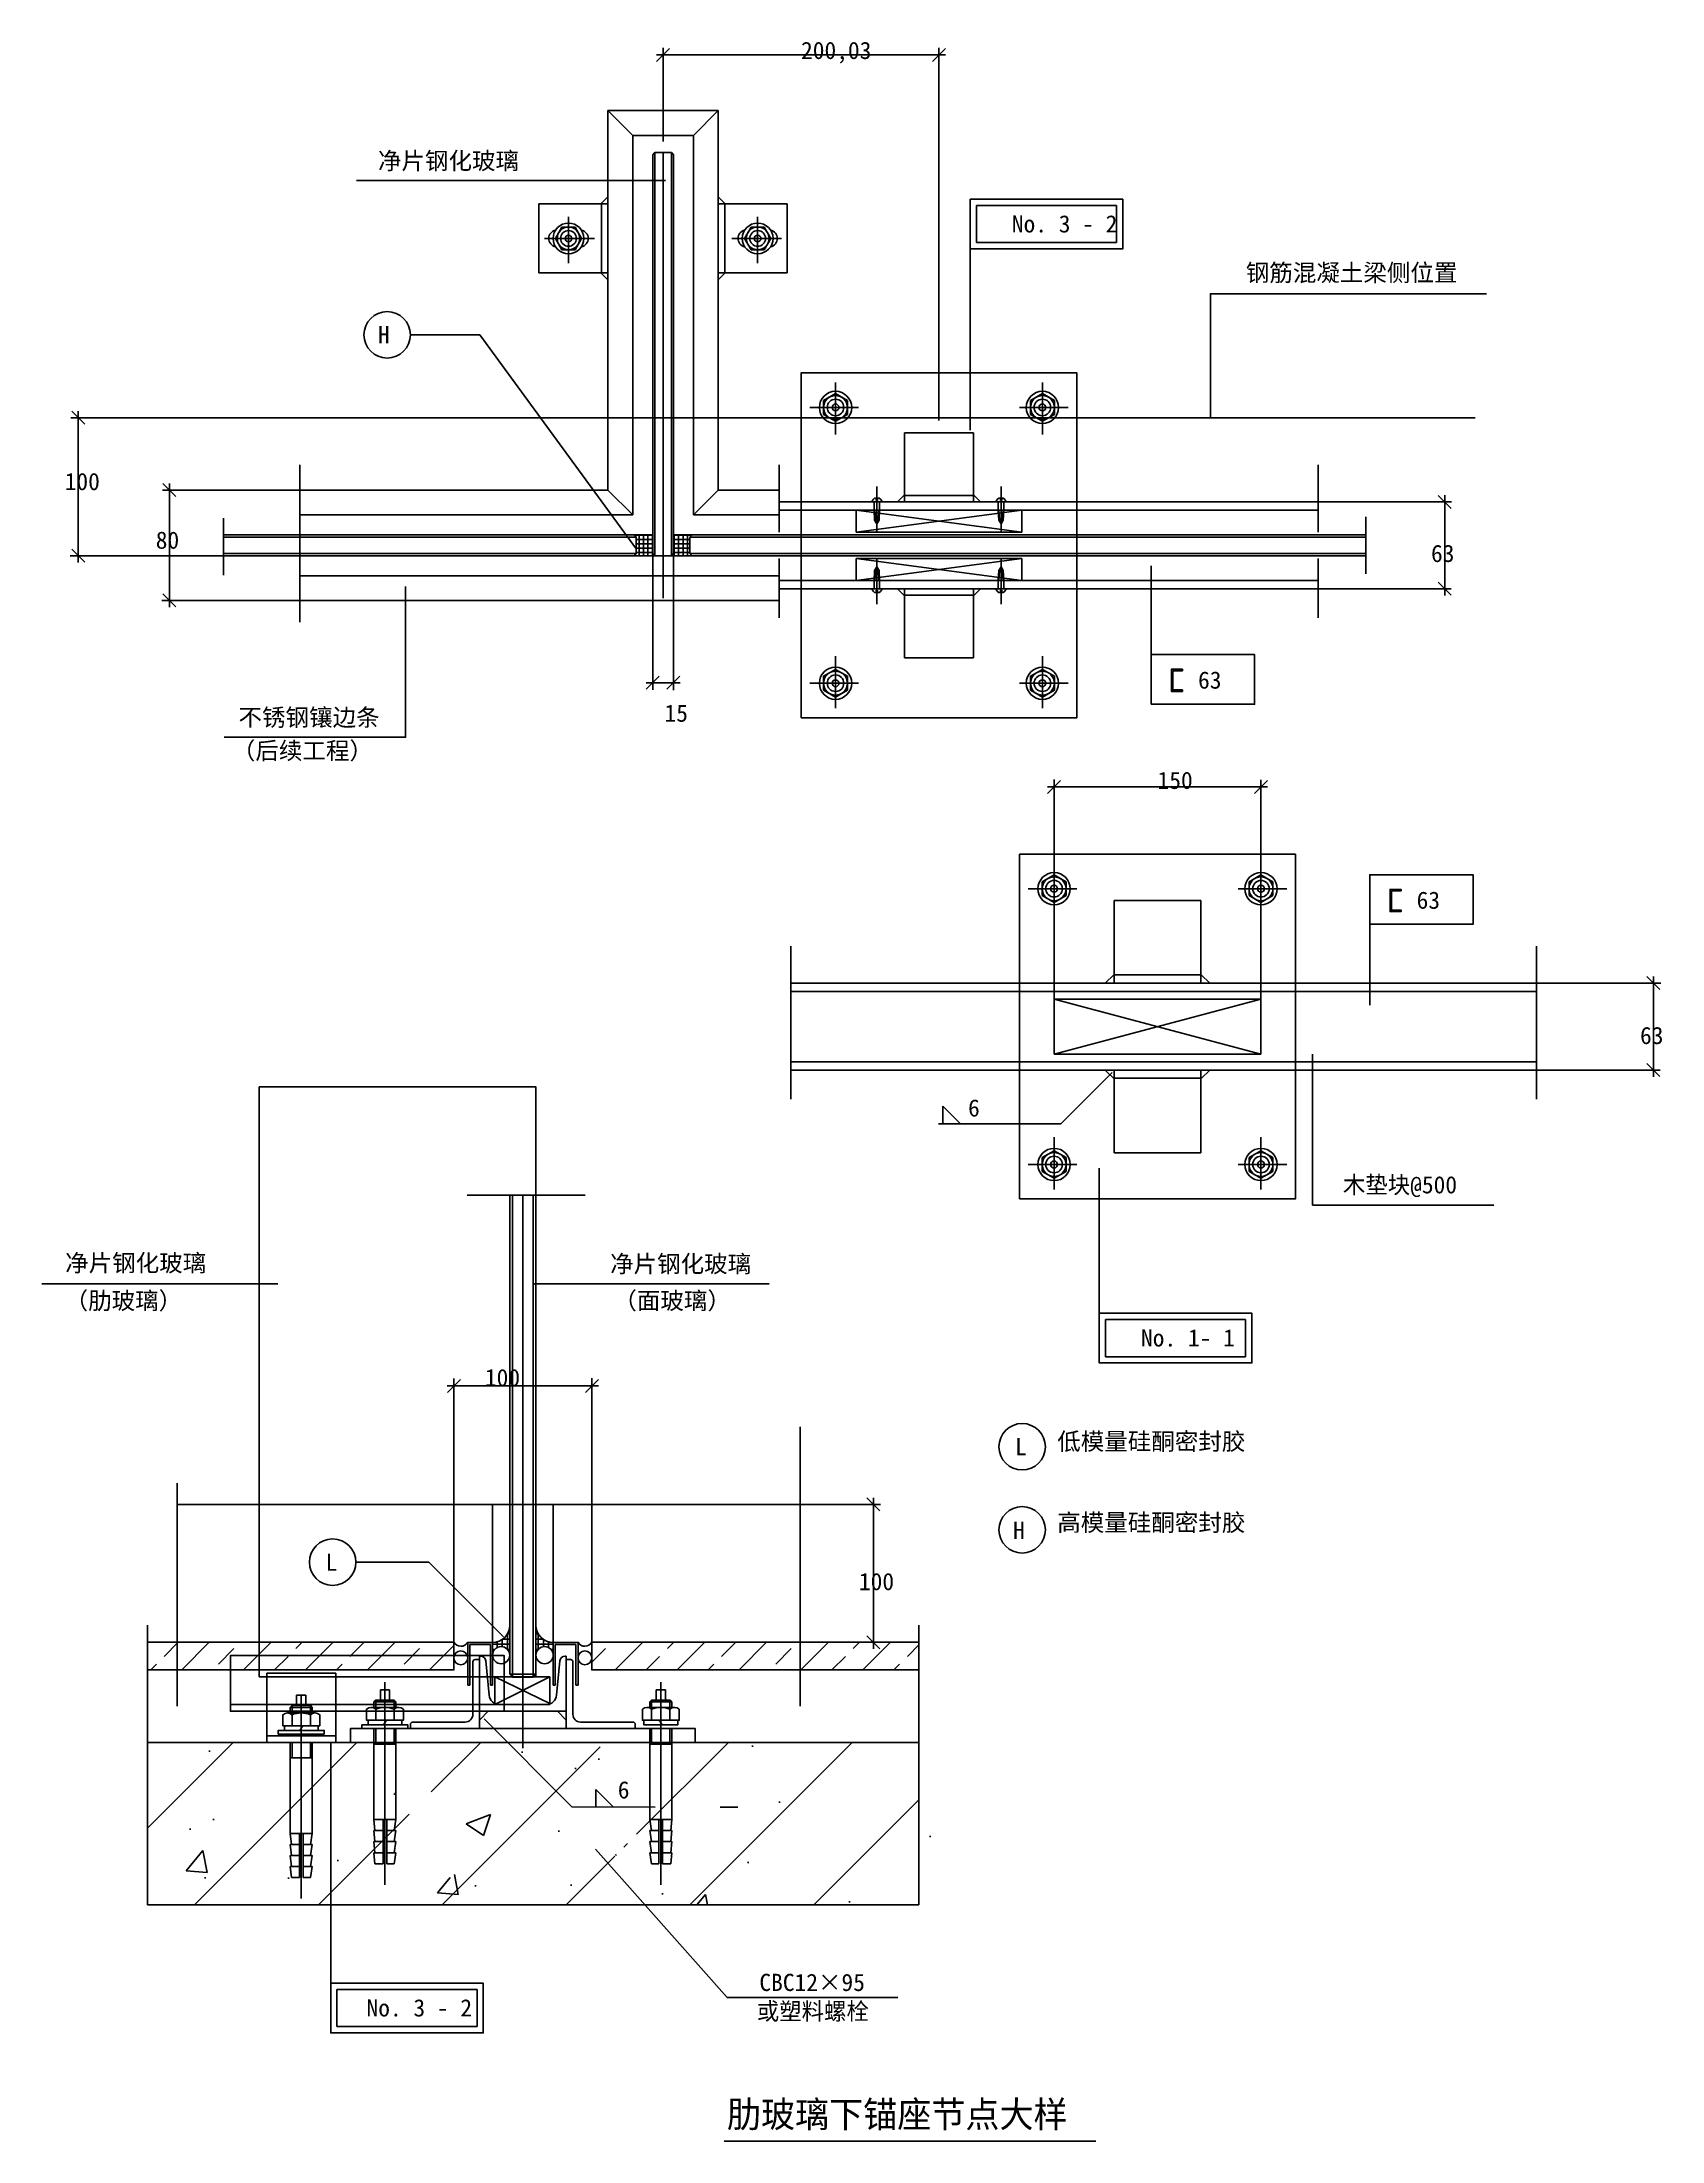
# Model space of a CAD drawing. Header units: metres. Extents: x 3234 to 4409, y 3084 to 4606.
import ezdxf

# ---------------------------------------------------------------- set-up
doc = ezdxf.new("R2010")
doc.units = ezdxf.units.M
doc.layers.add('AM_1', color=7, linetype='Continuous')

# ---------------------------------------------------------------- blocks, each defined once
blk = doc.blocks.new('CC')
blk.add_line((-24.24, 0), (24.24, 0))
blk.add_lwpolyline([(-23.48, -23.39), (23.76, 23.82)])

msp = doc.modelspace()

# ---------------------------------------------------------------- hatches: boundary and pattern name
h = msp.add_hatch()
h.set_pattern_fill('ANSI33', scale=5)
h.paths.add_polyline_path([(3532.75, 3445.19), (3352.73, 3445.19), (3352.73, 3425.19), (3532.75, 3425.19)])
h.paths.add_polyline_path([(3352.73, 3445.19), (3310.49, 3445.19), (3310.49, 3425.19), (3352.73, 3425.19)])
h = msp.add_hatch()
h.set_pattern_fill('ANSI33', scale=5)
h.paths.add_polyline_path([(3783.78, 3445.19), (3632.75, 3445.19), (3632.75, 3425.19), (3783.78, 3425.19)])
h.paths.add_polyline_path([(3869.85, 3445.19), (3783.78, 3445.19), (3783.78, 3425.19), (3869.85, 3425.19)])
h = msp.add_hatch()
h.set_pattern_fill('ANSI31', scale=20)
h.paths.add_polyline_path([(3869.85, 3372.61), (3665.25, 3372.61), (3665.25, 3306.61), (3664.45, 3298.61), (3665.25, 3298.61), (3664.45, 3290.61), (3665.25, 3290.61), (3664.45, 3282.61), (3665.25, 3282.61), (3664.45, 3274.61), (3658.58, 3274.61), (3658.58, 3306.61), (3655.92, 3306.61), (3655.92, 3274.61), (3650.58, 3274.61), (3649.25, 3282.61), (3650.58, 3282.61), (3649.25, 3290.61), (3650.58, 3290.61), (3649.25, 3298.61), (3650.58, 3298.61), (3649.25, 3306.61), (3649.25, 3359.1), (3635.89, 3372.47), (3635.89, 3254.89), (3869.85, 3254.89)])
h.paths.add_polyline_path([(3635.89, 3372.47), (3635.74, 3372.61), (3614.25, 3372.61), (3583.72, 3372.61), (3583.72, 3372.52), (3582.72, 3372.52), (3582.72, 3372.61), (3516.25, 3372.61), (3516.25, 3306.61), (3514.92, 3298.61), (3516.25, 3298.61), (3514.92, 3290.61), (3516.25, 3290.61), (3514.92, 3282.61), (3516.25, 3282.61), (3514.92, 3274.61), (3509.58, 3274.61), (3509.58, 3306.61), (3506.92, 3306.61), (3506.92, 3274.61), (3501.05, 3274.61), (3500.25, 3282.61), (3501.05, 3282.61), (3500.25, 3290.61), (3501.05, 3290.61), (3500.25, 3298.61), (3501.05, 3298.61), (3500.25, 3306.61), (3500.25, 3372.61), (3488.25, 3372.61), (3485.49, 3372.61), (3439.02, 3326.14), (3373.06, 3326.14), (3373.06, 3338.94), (3385.86, 3326.14), (3439.02, 3326.14), (3485.49, 3372.61), (3481.85, 3372.61), (3310.49, 3372.61), (3310.49, 3254.89), (3635.89, 3254.89)])
h = msp.add_hatch()
h.set_pattern_fill('AR-CONC')
h.paths.add_polyline_path([(3518.25, 3306.61), (3518.25, 3372.61), (3506.25, 3372.61), (3503.49, 3372.61), (3457.02, 3326.14), (3391.06, 3326.14), (3391.06, 3338.94), (3403.86, 3326.14), (3457.02, 3326.14), (3503.49, 3372.61), (3499.85, 3372.61), (3328.49, 3372.61), (3328.49, 3254.89), (3653.89, 3254.89), (3653.89, 3372.47), (3653.74, 3372.61), (3632.25, 3372.61), (3534.25, 3372.61), (3534.25, 3306.61), (3532.92, 3298.61), (3534.25, 3298.61), (3532.92, 3290.61), (3534.25, 3290.61), (3532.92, 3282.61), (3534.25, 3282.61), (3532.92, 3274.61), (3527.58, 3274.61), (3527.58, 3306.61), (3524.92, 3306.61), (3524.92, 3274.61), (3519.05, 3274.61), (3518.25, 3282.61), (3519.05, 3282.61), (3518.25, 3290.61), (3519.05, 3290.61), (3518.25, 3298.61), (3519.05, 3298.61)])
h.paths.add_polyline_path([(3887.85, 3372.61), (3683.25, 3372.61), (3683.25, 3306.61), (3682.45, 3298.61), (3683.25, 3298.61), (3682.45, 3290.61), (3683.25, 3290.61), (3682.45, 3282.61), (3683.25, 3282.61), (3682.45, 3274.61), (3676.58, 3274.61), (3676.58, 3306.61), (3673.92, 3306.61), (3673.92, 3274.61), (3668.58, 3274.61), (3667.25, 3282.61), (3668.58, 3282.61), (3667.25, 3290.61), (3668.58, 3290.61), (3667.25, 3298.61), (3668.58, 3298.61), (3667.25, 3306.61), (3667.25, 3359.1), (3653.89, 3372.47), (3653.89, 3254.89), (3887.85, 3254.89)])
at = {"layer": 'AM_1'}
h = msp.add_hatch(dxfattribs=at)
h.set_pattern_fill('NET')
h.paths.add_polyline_path([(3664.91, 4234.71), (3663.41, 4233.21), (3678.41, 4233.21), (3676.91, 4234.71), (3676.91, 4248.21), (3663.41, 4248.21), (3664.91, 4246.71)])
h = msp.add_hatch(dxfattribs=at)
h.set_pattern_fill('NET')
h.paths.add_polyline_path([(3703.91, 4234.71), (3705.41, 4233.21), (3690.41, 4233.21), (3691.91, 4234.71), (3691.91, 4248.21), (3705.41, 4248.21), (3703.91, 4246.71)])

# ---------------------------------------------------------------- linework, layer by layer
for p, q in [((3684.41, 4538.62), (3684.41, 4601.56)), ((3884.44, 4332.83), (3884.44, 4601.56)), ((3684.41, 4596.35), (3884.44, 4596.35)), ((3678.41, 4233.21), (3678.41, 4525.5)), ((3690.41, 4233.21), (3690.41, 4525.5)), ((3462.2, 4505.19), (3686.18, 4505.19)), ((3911.56, 4487.22), (4013.13, 4487.22)), ((3911.56, 4460.22), (3911.56, 4487.22)), ((4013.13, 4487.22), (4013.13, 4460.22)), ((4013.13, 4460.22), (3911.56, 4460.22)), ((3260.42, 4333.21), (3255.01, 4333.21)), ((3260.42, 4233.21), (3260.42, 4335.57)), ((3420.32, 4280.71), (3321.55, 4280.71)), ((3326.44, 4280.71), (3326.44, 4200.71)), ((4159.93, 4272.21), (4256.11, 4272.21)), ((4251.16, 4209.21), (4251.16, 4272.21)), ((3684.41, 4233.21), (3254.47, 4233.21)), ((3663.41, 4233.21), (3717.67, 4233.21)), ((3676.91, 4232.58), (3676.91, 4135.88)), ((3691.91, 4232.58), (3691.91, 4135.69)), ((4159.93, 4209.21), (4255.8, 4209.21)), ((3420.32, 4200.71), (3321.08, 4200.71)), ((3691.91, 4141.02), (3676.91, 4141.02)), ((3967.9, 3872.3), (3967.9, 4070.85)), ((3967.9, 4065.52), (4117.9, 4065.52)), ((4117.9, 3872.3), (4117.9, 4070.67)), ((4318.39, 3923.18), (4407.72, 3923.18)), ((4402.49, 3860.18), (4402.49, 3923.18)), ((4318.39, 3860.18), (4407.24, 3860.18)), ((3627.82, 3769.52), (3542.32, 3769.52)), ((3573.25, 3769.52), (3573.25, 3422)), ((3575.25, 3420), (3575.25, 3769.52)), ((3582.75, 3368.37), (3582.75, 3769.52)), ((3590.25, 3420), (3590.25, 3769.52)), ((3592.25, 3422), (3592.25, 3769.52)), ((3405.18, 3705.05), (3234.11, 3705.05)), ((3761.32, 3705.05), (3590.25, 3705.05)), ((4005.21, 3679.31), (4106.78, 3679.31)), ((4005.21, 3652.31), (4005.21, 3679.31)), ((4106.78, 3679.31), (4106.78, 3652.31)), ((4106.78, 3652.31), (4005.21, 3652.31)), ((3532.75, 3425.82), (3532.75, 3636.59)), ((3632.75, 3631.08), (3532.75, 3631.08)), ((3632.75, 3425.82), (3632.75, 3636.83)), ((3783.78, 3398.79), (3783.78, 3601.49)), ((3332.1, 3398.79), (3332.1, 3560.58)), ((3332.1, 3545.19), (3783.78, 3545.19)), ((3560.75, 3445.19), (3560.75, 3545.19)), ((3604.75, 3445.19), (3604.75, 3545.19)), ((3784.41, 3545.19), (3841.96, 3545.19)), ((3836.86, 3445.19), (3836.86, 3545.19)), ((3310.49, 3254.89), (3310.49, 3457.59)), ((3869.85, 3254.89), (3869.85, 3457.59)), ((3532.75, 3445.19), (3310.49, 3445.19)), ((3532.75, 3425.19), (3532.75, 3445.19)), ((3542.75, 3445.11), (3542.75, 3414.16)), ((3560.75, 3445.11), (3542.75, 3445.11)), ((3544.25, 3443.61), (3559.25, 3443.61)), ((3544.25, 3414.16), (3544.25, 3443.61)), ((3559.25, 3443.61), (3551.25, 3443.61)), ((3559.25, 3443.61), (3559.25, 3414.16)), ((3560.75, 3414.16), (3560.75, 3445.11)), ((3560.75, 3443.77), (3573.25, 3443.77)), ((3564.05, 3441.37), (3564.05, 3445.55)), ((3567.8, 3442.06), (3567.8, 3447.28)), ((3568.13, 3447.52), (3573.25, 3447.52)), ((3571.52, 3451.27), (3573.25, 3451.27)), ((3571.55, 3440.14), (3571.55, 3451.31)), ((3572.98, 3455.02), (3573.25, 3455.02)), ((3592.52, 3455.02), (3592.25, 3455.02)), ((3593.97, 3451.27), (3592.25, 3451.27)), ((3597.36, 3447.52), (3592.25, 3447.52)), ((3604.75, 3443.77), (3592.25, 3443.77)), ((3593.95, 3440.14), (3593.95, 3451.31)), ((3597.7, 3442.06), (3597.7, 3447.28)), ((3601.45, 3441.37), (3601.45, 3445.55)), ((3604.75, 3445.11), (3622.75, 3445.11)), ((3604.75, 3414.16), (3604.75, 3445.11)), ((3606.25, 3443.61), (3614.25, 3443.61)), ((3621.25, 3443.61), (3606.25, 3443.61)), ((3606.25, 3443.61), (3606.25, 3414.16)), ((3621.25, 3414.16), (3621.25, 3443.61)), ((3622.75, 3445.11), (3622.75, 3414.16)), ((3784.41, 3445.19), (3838.11, 3445.19)), ((3310.49, 3425.19), (3532.75, 3425.19)), ((3552.1, 3435.2), (3551.25, 3435.2)), ((3551.25, 3435.2), (3551.25, 3395.2)), ((3558.33, 3406.75), (3555.83, 3431.82)), ((3560.75, 3440.02), (3562.34, 3440.02)), ((3560.75, 3436.27), (3560.76, 3436.27)), ((3571.66, 3440.02), (3573.25, 3440.02)), ((3573.23, 3436.27), (3573.25, 3436.27)), ((3593.84, 3440.02), (3592.25, 3440.02)), ((3592.26, 3436.27), (3592.25, 3436.27)), ((3604.75, 3440.02), (3603.16, 3440.02)), ((3604.75, 3436.27), (3604.73, 3436.27)), ((3609.67, 3431.82), (3607.16, 3406.75)), ((3614.25, 3435.2), (3613.4, 3435.2)), ((3614.25, 3395.2), (3614.25, 3435.2)), ((3486.08, 3410.73), (3479.42, 3410.73)), ((3479.42, 3410.73), (3479.42, 3403.27)), ((3482.75, 3416.24), (3482.75, 3269.4)), ((3486.08, 3410.73), (3486.08, 3403.27)), ((3542.75, 3414.16), (3544.25, 3414.16)), ((3559.25, 3414.16), (3560.75, 3414.16)), ((3562.42, 3420.16), (3602.42, 3420.16)), ((3562.42, 3400.16), (3562.42, 3420.16)), ((3562.42, 3420.16), (3602.42, 3400.8)), ((3562.42, 3400.16), (3602.42, 3420.16)), ((3573.25, 3422), (3592.25, 3422)), ((3573.25, 3422), (3575.25, 3420)), ((3575.25, 3420), (3590.25, 3420)), ((3582.75, 3388.74), (3582.75, 3413.54)), ((3590.25, 3420), (3592.25, 3422)), ((3602.42, 3420.16), (3602.42, 3400.16)), ((3606.25, 3414.16), (3604.75, 3414.16)), ((3622.75, 3414.16), (3621.25, 3414.16)), ((3679.42, 3410.73), (3679.42, 3403.27)), ((3679.42, 3410.73), (3686.08, 3410.73)), ((3682.75, 3416.24), (3682.75, 3269.4)), ((3686.08, 3410.73), (3686.08, 3403.27)), ((3582.75, 3400), (3370.73, 3400)), ((3414.09, 3397.94), (3415.42, 3399.27)), ((3414.09, 3397.94), (3430.09, 3397.94)), ((3414.09, 3397.94), (3414.09, 3393.94)), ((3415.42, 3399.27), (3428.75, 3399.27)), ((3415.42, 3399.27), (3415.42, 3393.94)), ((3418.75, 3406.73), (3418.75, 3399.27)), ((3425.42, 3406.73), (3418.75, 3406.73)), ((3422.09, 3406.24), (3422.09, 3259.4)), ((3425.42, 3406.73), (3425.42, 3399.27)), ((3428.75, 3399.27), (3428.75, 3393.94)), ((3430.09, 3397.94), (3428.75, 3399.27)), ((3430.09, 3397.94), (3430.09, 3393.94)), ((3474.75, 3401.94), (3476.08, 3403.27)), ((3474.75, 3401.94), (3474.75, 3397.94)), ((3474.75, 3401.94), (3490.75, 3401.94)), ((3476.08, 3403.27), (3476.08, 3397.94)), ((3476.08, 3403.27), (3489.42, 3403.27)), ((3490.75, 3401.94), (3489.42, 3403.27)), ((3489.42, 3403.27), (3489.42, 3397.94)), ((3490.75, 3401.94), (3490.75, 3397.94)), ((3551.25, 3395.2), (3614.25, 3395.2)), ((3602.42, 3400.16), (3562.42, 3400.16)), ((3600.9, 3400), (3565.8, 3400)), ((3674.75, 3401.94), (3676.08, 3403.27)), ((3690.75, 3401.94), (3674.75, 3401.94)), ((3674.75, 3401.94), (3674.75, 3397.94)), ((3689.42, 3403.27), (3676.08, 3403.27)), ((3676.08, 3403.27), (3676.08, 3397.94)), ((3689.42, 3403.27), (3689.42, 3397.94)), ((3690.75, 3401.94), (3689.42, 3403.27)), ((3690.75, 3401.94), (3690.75, 3397.94)), ((3423.2, 3384.61), (3420.98, 3381.27)), ((3476.08, 3382.61), (3476.08, 3371.34)), ((3483.86, 3388.61), (3481.64, 3385.27)), ((3489.42, 3382.61), (3489.42, 3371.34)), ((3490.75, 3382.61), (3490.75, 3316.61)), ((3554.7, 3389.64), (3618.19, 3325.85)), ((3674.75, 3382.61), (3674.75, 3316.61)), ((3676.08, 3382.61), (3676.08, 3371.34)), ((3681.64, 3388.61), (3683.86, 3385.27)), ((3689.42, 3382.61), (3689.42, 3371.34)), ((3310.49, 3372.61), (3869.85, 3372.61)), ((3415.42, 3372.61), (3415.42, 3361.34)), ((3428.75, 3372.61), (3428.75, 3361.34)), ((3430.09, 3372.61), (3430.09, 3306.61)), ((3490.75, 3371.34), (3474.75, 3371.34)), ((3581.85, 3365.52), (3582.85, 3365.52)), ((3581.85, 3365.52), (3582.85, 3365.52)), ((3581.85, 3365.52), (3582.85, 3365.52)), ((3581.85, 3365.52), (3582.85, 3365.52)), ((3581.85, 3365.52), (3582.85, 3365.52)), ((3581.85, 3365.52), (3582.85, 3365.52)), ((3581.85, 3365.52), (3582.85, 3365.52)), ((3581.85, 3365.52), (3582.85, 3365.52)), ((3581.85, 3365.52), (3582.85, 3365.52)), ((3581.85, 3365.52), (3582.85, 3365.52)), ((3581.85, 3365.52), (3582.85, 3365.52)), ((3581.85, 3365.52), (3582.85, 3365.52)), ((3581.85, 3365.52), (3582.85, 3365.52)), ((3581.85, 3365.52), (3582.85, 3365.52)), ((3581.85, 3365.52), (3582.85, 3365.52)), ((3581.85, 3365.52), (3582.85, 3365.52)), ((3581.85, 3365.52), (3582.85, 3365.52)), ((3581.85, 3365.52), (3582.85, 3365.52)), ((3581.85, 3365.52), (3582.85, 3365.52)), ((3582.72, 3372.52), (3583.72, 3372.52)), ((3582.72, 3372.52), (3583.72, 3372.52)), ((3582.72, 3372.52), (3583.72, 3372.52)), ((3582.72, 3372.52), (3583.72, 3372.52)), ((3582.72, 3372.52), (3583.72, 3372.52)), ((3582.72, 3372.52), (3583.72, 3372.52)), ((3582.72, 3372.52), (3583.72, 3372.52)), ((3582.72, 3372.52), (3583.72, 3372.52)), ((3582.72, 3372.52), (3583.72, 3372.52)), ((3582.72, 3372.52), (3583.72, 3372.52)), ((3582.72, 3372.52), (3583.72, 3372.52)), ((3582.72, 3372.52), (3583.72, 3372.52)), ((3582.72, 3372.52), (3583.72, 3372.52)), ((3582.72, 3372.52), (3583.72, 3372.52)), ((3582.72, 3372.52), (3583.72, 3372.52)), ((3582.72, 3372.52), (3583.72, 3372.52)), ((3582.72, 3372.52), (3583.72, 3372.52)), ((3582.72, 3372.52), (3583.72, 3372.52)), ((3582.72, 3372.52), (3583.72, 3372.52)), ((3674.75, 3371.34), (3690.75, 3371.34)), ((3430.09, 3361.34), (3414.09, 3361.34)), ((3635.74, 3338.52), (3648.54, 3325.72)), ((3635.74, 3325.72), (3635.74, 3338.52)), ((3618.19, 3325.85), (3678.73, 3325.72)), ((3738.66, 3325.72), (3725.86, 3325.72)), ((3414.09, 3306.61), (3430.09, 3306.61)), ((3414.89, 3298.61), (3414.09, 3306.61)), ((3420.75, 3306.61), (3420.75, 3274.61)), ((3423.42, 3306.61), (3423.42, 3274.61)), ((3428.75, 3298.61), (3430.09, 3306.61)), ((3475.55, 3308.61), (3474.75, 3316.61)), ((3474.75, 3316.61), (3490.75, 3316.61)), ((3474.75, 3308.61), (3475.55, 3300.61)), ((3474.75, 3308.61), (3481.42, 3308.61)), ((3481.42, 3316.61), (3481.42, 3284.61)), ((3484.08, 3316.61), (3484.08, 3284.61)), ((3484.08, 3308.61), (3490.75, 3308.61)), ((3489.42, 3308.61), (3490.75, 3316.61)), ((3490.75, 3308.61), (3489.42, 3300.61)), ((3676.08, 3308.61), (3674.75, 3316.61)), ((3690.75, 3316.61), (3674.75, 3316.61)), ((3674.75, 3308.61), (3676.08, 3300.61)), ((3681.42, 3308.61), (3674.75, 3308.61)), ((3681.42, 3316.61), (3681.42, 3284.61)), ((3684.08, 3316.61), (3684.08, 3284.61)), ((3690.75, 3308.61), (3684.08, 3308.61)), ((3689.95, 3308.61), (3690.75, 3316.61)), ((3690.75, 3308.61), (3689.95, 3300.61)), ((3414.09, 3298.61), (3420.75, 3298.61)), ((3414.09, 3298.61), (3414.89, 3290.61)), ((3414.09, 3290.61), (3420.75, 3290.61)), ((3414.09, 3290.61), (3414.89, 3282.61)), ((3423.42, 3298.61), (3430.09, 3298.61)), ((3423.42, 3290.61), (3430.09, 3290.61)), ((3430.09, 3298.61), (3428.75, 3290.61)), ((3430.09, 3290.61), (3428.75, 3282.61)), ((3474.75, 3300.61), (3475.55, 3292.61)), ((3474.75, 3300.61), (3481.42, 3300.61)), ((3474.75, 3292.61), (3475.55, 3284.61)), ((3474.75, 3292.61), (3481.42, 3292.61)), ((3484.08, 3300.61), (3490.75, 3300.61)), ((3484.08, 3292.61), (3490.75, 3292.61)), ((3490.75, 3300.61), (3489.42, 3292.61)), ((3490.75, 3292.61), (3489.42, 3284.61)), ((3674.75, 3300.61), (3676.08, 3292.61)), ((3681.42, 3300.61), (3674.75, 3300.61)), ((3674.75, 3292.61), (3676.08, 3284.61)), ((3681.42, 3292.61), (3674.75, 3292.61)), ((3690.75, 3300.61), (3684.08, 3300.61)), ((3690.75, 3292.61), (3684.08, 3292.61)), ((3690.75, 3300.61), (3689.95, 3292.61)), ((3690.75, 3292.61), (3689.95, 3284.61)), ((3414.09, 3282.61), (3420.75, 3282.61)), ((3414.09, 3282.61), (3414.89, 3274.61)), ((3414.89, 3274.61), (3420.75, 3274.61)), ((3423.42, 3282.61), (3430.09, 3282.61)), ((3423.42, 3274.61), (3428.75, 3274.61)), ((3430.09, 3282.61), (3428.75, 3274.61)), ((3475.55, 3284.61), (3481.42, 3284.61)), ((3484.08, 3284.61), (3489.42, 3284.61)), ((3681.42, 3284.61), (3676.08, 3284.61)), ((3689.95, 3284.61), (3684.08, 3284.61)), ((3310.49, 3254.89), (3869.85, 3254.89)), ((3447.98, 3193.45), (3549.55, 3193.45)), ((3447.98, 3166.45), (3447.98, 3193.45)), ((3549.55, 3193.45), (3549.55, 3166.45)), ((3549.55, 3166.45), (3447.98, 3166.45)), ((3728.69, 3083.51), (3998.2, 3083.51))]:
    msp.add_line(p, q)
for points in [[(3678.41, 4233.21), (3690.41, 4233.21), (3691.91, 4234.71), (3691.91, 4524), (3690.41, 4525.5), (3678.41, 4525.5), (3676.91, 4524), (3676.91, 4234.71)], [(3907.06, 4491.72), (4017.63, 4491.72), (4017.63, 4455.72), (3907.06, 4455.72)], [(3784.44, 4115.71), (3984.44, 4115.71), (3984.44, 4365.71), (3784.44, 4365.71)], [(3942.9, 3766.68), (4142.9, 3766.68), (4142.9, 4016.68), (3942.9, 4016.68)], [(3592.25, 3420.16), (3391.58, 3420.16), (3391.58, 3848.01), (3592.25, 3848.01)], [(4000.71, 3683.81), (4111.28, 3683.81), (4111.28, 3647.81), (4000.71, 3647.81)], [(3310.49, 3425.19), (3532.75, 3425.19), (3532.75, 3445.19), (3310.49, 3445.19)], [(3869.85, 3425.19), (3632.75, 3425.19), (3632.75, 3445.19), (3869.85, 3445.19)], [(3569.25, 3395.2), (3370.73, 3395.2), (3370.73, 3435.61), (3569.25, 3435.61)], [(3551.25, 3388.8), (3557.65, 3395.2), (3551.25, 3395.2)], [(3614.25, 3388.8), (3607.85, 3395.2), (3614.25, 3395.2)], [(3438.75, 3378.61), (3438.75, 3381.27), (3405.42, 3381.27), (3405.42, 3378.61)], [(3434.35, 3384.61), (3409.82, 3384.61), (3409.82, 3381.27), (3434.35, 3381.27)], [(3457.75, 3372.61), (3707.75, 3372.61), (3707.75, 3382.61), (3457.75, 3382.61)], [(3499.42, 3382.61), (3499.42, 3385.27), (3466.08, 3385.27), (3466.08, 3382.61)], [(3495.02, 3388.61), (3470.48, 3388.61), (3470.48, 3385.27), (3495.02, 3385.27)], [(3670.48, 3388.61), (3695.02, 3388.61), (3695.02, 3385.27), (3670.48, 3385.27)], [(3443.48, 3197.95), (3554.05, 3197.95), (3554.05, 3161.95), (3443.48, 3161.95)]]:
    msp.add_lwpolyline(points, close=True)
for points in [[(3639.33, 4488.28), (3644.41, 4488.28), (3644.41, 4493.36), (3639.33, 4488.28)], [(3729.49, 4488.28), (3724.41, 4488.28), (3724.41, 4493.36), (3729.49, 4488.28)], [(3639.33, 4438.28), (3644.41, 4438.28), (3644.41, 4433.2), (3639.33, 4438.28)], [(3729.49, 4438.28), (3724.41, 4438.28), (3724.41, 4433.2), (3729.49, 4438.28)], [(4081.21, 4333.21), (4081.21, 4423.2), (4281.41, 4423.2)], [(3501.24, 4393.38), (3551.54, 4393.38), (3665.22, 4237.88)], [(3260.42, 4333.21), (4273.32, 4333.21)], [(3859.44, 4277.29), (3859.44, 4272.21), (3854.36, 4272.21), (3859.44, 4277.29)], [(3909.44, 4277.29), (3909.44, 4272.21), (3914.52, 4272.21), (3909.44, 4277.29)], [(3662.41, 4248.21), (3676.91, 4248.21), (3676.91, 4234.71), (3678.41, 4233.21), (3663.41, 4233.21), (3664.91, 4234.71), (3664.91, 4246.55), (3663.41, 4248.21)], [(3706.41, 4248.21), (3691.91, 4248.21), (3691.91, 4234.71), (3690.41, 4233.21), (3705.41, 4233.21), (3703.91, 4234.71), (3703.91, 4246.55), (3705.41, 4248.21)], [(3859.44, 4204.13), (3859.44, 4209.21), (3854.36, 4209.21), (3859.44, 4204.13)], [(3909.44, 4204.13), (3909.44, 4209.21), (3914.52, 4209.21), (3909.44, 4204.13)], [(3568.69, 3449.03), (3514.47, 3503.26), (3461.72, 3503.26)], [(3492.76, 3397.94), (3472.73, 3397.94)], [(3476.07, 3396.61), (3476.07, 3388.72)], [(3489.43, 3396.61), (3489.43, 3388.72)], [(3672.73, 3397.94), (3692.76, 3397.94)], [(3676.07, 3396.61), (3676.07, 3388.72)], [(3689.43, 3396.61), (3689.43, 3388.72)], [(3432.1, 3393.94), (3412.07, 3393.94)], [(3415.41, 3392.61), (3415.41, 3384.72)], [(3428.76, 3392.61), (3428.76, 3384.72)], [(3474.75, 3382.61), (3474.75, 3316.61)], [(3690.75, 3382.61), (3690.75, 3316.61)], [(3414.09, 3372.61), (3414.09, 3306.61)], [(3854.59, 3187.58), (3730.98, 3187.58), (3635.32, 3295.06)]]:
    msp.add_lwpolyline(points)
for points in [[(3501.25, 3382.61), (3551.25, 3382.61), (3551.25, 3432.61), (3548.07, 3432.61, 0.41), (3546.49, 3431.02), (3546.49, 3392.92, -0.41), (3540.93, 3387.37), (3502.84, 3387.37, 0.41), (3501.25, 3385.78)], [(3664.25, 3382.61), (3614.25, 3382.61), (3614.25, 3432.61), (3617.42, 3432.61, -0.41), (3619.01, 3431.02), (3619.01, 3392.92, 0.41), (3624.57, 3387.37), (3662.66, 3387.37, -0.41), (3664.25, 3385.78)]]:
    msp.add_lwpolyline(points, format="xyb", close=True)
for points in [[(3489.43, 3396.61, 0.2), (3476.07, 3396.61, 0.4), (3469.4, 3396.61), (3469.4, 3388.61), (3496.1, 3388.61), (3496.1, 3396.61, 0.4), (3489.43, 3396.61)], [(3676.07, 3396.61, -0.2), (3689.43, 3396.61, -0.4), (3696.1, 3396.61), (3696.1, 3388.61), (3669.4, 3388.61), (3669.4, 3396.61, -0.4), (3676.07, 3396.61)], [(3428.76, 3392.61, 0.2), (3415.41, 3392.61, 0.4), (3408.73, 3392.61), (3408.73, 3384.61), (3435.44, 3384.61), (3435.44, 3392.61, 0.4), (3428.76, 3392.61)]]:
    msp.add_lwpolyline(points, format="xyb")
for centre, radius in [((3484.34, 4393.38), 16.85), ((3944.8, 3587), 16.85), ((3944.8, 3526.71), 16.85), ((3444.85, 3503.26), 16.85), ((3567, 3435.86), 6.25), ((3598.5, 3435.86), 6.25), ((3537.75, 3433.94), 5), ((3627.75, 3433.94), 5)]:
    msp.add_circle(centre, radius)
for centre, radius, start, end in [((3560.75, 3457.61), 12.5, 270, 0), ((3604.75, 3457.61), 12.5, 180, 270), ((3537.77, 3448.04), 5.73, 208.79, 330.23), ((3627.72, 3448.04), 5.73, 209.77, 331.21), ((3552.1, 3431.45), 3.75, 5.71, 90), ((3613.4, 3431.45), 3.75, 90, 174.29), ((3565.8, 3407.5), 7.5, 185.71, 270), ((3599.7, 3407.5), 7.5, 270, 354.29)]:
    msp.add_arc(centre, radius, start, end)
for p, q in [((3684.41, 4533.5), (3684.41, 4598.35)), ((3884.44, 4331.21), (3884.44, 4598.35)), ((3686.66, 4596.35), (3688.91, 4596.35)), ((3662.41, 4538), (3644.41, 4556)), ((3644.41, 4556), (3724.41, 4556)), ((3644.41, 4280.71), (3644.41, 4556)), ((3706.41, 4538), (3724.41, 4556)), ((3724.41, 4556), (3724.41, 4280.71)), ((3662.41, 4262.71), (3662.41, 4538)), ((3662.41, 4538), (3706.41, 4538)), ((3706.41, 4538), (3706.41, 4262.71)), ((3684.41, 4525.5), (3684.41, 4202.47)), ((3644.41, 4488.28), (3594.34, 4488.28)), ((3594.34, 4488.28), (3594.34, 4438.28)), ((3615.84, 4445.45), (3615.84, 4479.03)), ((3615.84, 4445.45), (3615.84, 4479.03)), ((3644.41, 4488.28), (3639.65, 4488.28)), ((3639.65, 4488.28), (3639.65, 4438.28)), ((3644.41, 4438.28), (3644.41, 4488.28)), ((3644.41, 4438.28), (3644.41, 4488.28)), ((3724.41, 4438.28), (3724.41, 4488.28)), ((3724.41, 4488.28), (3729.17, 4488.28)), ((3724.41, 4438.28), (3724.41, 4488.28)), ((3724.41, 4488.28), (3774.48, 4488.28)), ((3729.17, 4488.28), (3729.17, 4438.28)), ((3752.98, 4445.45), (3752.98, 4479.03)), ((3752.98, 4445.45), (3752.98, 4479.03)), ((3774.48, 4488.28), (3774.48, 4438.28)), ((3598.54, 4463.28), (3634.64, 4463.28)), ((3598.54, 4463.28), (3634.64, 4463.28)), ((3630.22, 4463.28), (3601.36, 4463.28)), ((3630.22, 4463.28), (3601.36, 4463.28)), ((3611.07, 4471.54), (3606.3, 4463.28)), ((3611.07, 4471.54), (3606.3, 4463.28)), ((3606.3, 4463.28), (3611.07, 4455.02)), ((3606.3, 4463.28), (3611.07, 4455.02)), ((3620.61, 4471.54), (3611.07, 4471.54)), ((3620.61, 4471.54), (3611.07, 4471.54)), ((3625.38, 4463.28), (3620.61, 4471.54)), ((3625.38, 4463.28), (3620.61, 4471.54)), ((3620.61, 4455.02), (3625.38, 4463.28)), ((3620.61, 4455.02), (3625.38, 4463.28)), ((3770.28, 4463.28), (3734.18, 4463.28)), ((3770.28, 4463.28), (3734.18, 4463.28)), ((3738.6, 4463.28), (3767.46, 4463.28)), ((3738.6, 4463.28), (3767.46, 4463.28)), ((3743.44, 4463.28), (3748.21, 4471.54)), ((3743.44, 4463.28), (3748.21, 4471.54)), ((3748.21, 4455.02), (3743.44, 4463.28)), ((3748.21, 4455.02), (3743.44, 4463.28)), ((3748.21, 4471.54), (3757.75, 4471.54)), ((3748.21, 4471.54), (3757.75, 4471.54)), ((3757.75, 4471.54), (3762.52, 4463.28)), ((3757.75, 4471.54), (3762.52, 4463.28)), ((3762.52, 4463.28), (3757.75, 4455.02)), ((3762.52, 4463.28), (3757.75, 4455.02)), ((3611.07, 4455.02), (3620.61, 4455.02)), ((3611.07, 4455.02), (3620.61, 4455.02)), ((3757.75, 4455.02), (3748.21, 4455.02)), ((3757.75, 4455.02), (3748.21, 4455.02)), ((4009.49, 4455.72), (3907.06, 4455.72)), ((3907.06, 4455.72), (3907.06, 4324.19)), ((3594.34, 4438.28), (3644.41, 4438.28)), ((3644.41, 4433.2), (3639.33, 4438.28)), ((3639.65, 4438.28), (3644.41, 4438.28)), ((3724.41, 4433.2), (3729.49, 4438.28)), ((3724.41, 4438.28), (3724.41, 4433.2)), ((3729.17, 4438.28), (3724.41, 4438.28)), ((3774.48, 4438.28), (3724.41, 4438.28)), ((3809.44, 4358.87), (3809.44, 4320.97)), ((3959.44, 4358.87), (3959.44, 4320.97)), ((3790.72, 4340.71), (3825.98, 4340.71)), ((3809.44, 4350.72), (3800.77, 4345.72)), ((3800.77, 4345.72), (3800.77, 4335.7)), ((3818.12, 4345.72), (3809.44, 4350.72)), ((3818.12, 4335.7), (3818.12, 4345.72)), ((3978.16, 4340.71), (3942.91, 4340.71)), ((3950.77, 4345.72), (3959.44, 4350.72)), ((3950.77, 4335.7), (3950.77, 4345.72)), ((3959.44, 4350.72), (3968.12, 4345.72)), ((3968.12, 4345.72), (3968.12, 4335.7)), ((3800.77, 4335.7), (3809.44, 4330.69)), ((3809.44, 4330.69), (3818.12, 4335.7)), ((3959.44, 4330.69), (3950.77, 4335.7)), ((3968.12, 4335.7), (3959.44, 4330.69)), ((3909.44, 4322.28), (3859.44, 4322.28)), ((3859.44, 4322.28), (3859.44, 4272.21)), ((3909.44, 4272.21), (3909.44, 4322.28)), ((3420.95, 4299.02), (3420.95, 4184.98)), ((3768.56, 4299.02), (3768.56, 4250.21)), ((4159.3, 4299.02), (4159.3, 4250.21)), ((3420.95, 4280.71), (3385.1, 4280.71)), ((3420.95, 4280.71), (3644.41, 4280.71)), ((3644.41, 4280.71), (3662.41, 4262.71)), ((3706.41, 4262.71), (3724.41, 4280.71)), ((3724.41, 4280.71), (3768.56, 4280.71)), ((3839.44, 4250.21), (3839.44, 4283.31)), ((3929.44, 4250.21), (3929.44, 4283.31)), ((3420.95, 4262.71), (3662.41, 4262.71)), ((3706.41, 4262.71), (3768.56, 4262.71)), ((4159.3, 4272.21), (3768.56, 4272.21)), ((4159.3, 4266.21), (3768.56, 4266.21)), ((3944.44, 4266.21), (3824.44, 4250.21)), ((3824.44, 4266.21), (3944.44, 4250.21)), ((3824.44, 4266.21), (3944.44, 4266.21)), ((3824.44, 4250.21), (3824.44, 4266.21)), ((3843.16, 4272.21), (3835.73, 4272.21)), ((3837.44, 4272.21), (3837.44, 4266.21)), ((3841.44, 4272.21), (3837.44, 4272.21)), ((3837.44, 4266.21), (3841.44, 4266.21)), ((3837.44, 4266.18), (3841.44, 4266.18)), ((3837.82, 4259.02), (3837.44, 4266.18)), ((3837.94, 4266.21), (3838.32, 4259.02)), ((3838.94, 4275.18), (3838.94, 4273.11)), ((3838.94, 4273.11), (3839.94, 4273.11)), ((3839.94, 4273.11), (3839.94, 4275.18)), ((3840.94, 4266.21), (3840.57, 4259.02)), ((3841.44, 4266.18), (3841.07, 4259.02)), ((3841.44, 4266.21), (3841.44, 4272.21)), ((3909.44, 4276.97), (3859.44, 4276.97)), ((3859.44, 4276.97), (3859.44, 4272.21)), ((3859.44, 4272.21), (3909.44, 4272.21)), ((3859.44, 4272.21), (3909.44, 4272.21)), ((3909.44, 4272.21), (3909.44, 4276.97)), ((3925.73, 4272.21), (3933.16, 4272.21)), ((3927.44, 4266.21), (3927.44, 4272.21)), ((3927.44, 4272.21), (3931.44, 4272.21)), ((3931.44, 4266.21), (3927.44, 4266.21)), ((3931.44, 4266.18), (3927.44, 4266.18)), ((3927.44, 4266.18), (3927.82, 4259.02)), ((3927.94, 4266.21), (3928.32, 4259.02)), ((3928.94, 4273.11), (3928.94, 4275.18)), ((3929.94, 4273.11), (3928.94, 4273.11)), ((3929.94, 4275.18), (3929.94, 4273.11)), ((3930.94, 4266.21), (3930.57, 4259.02)), ((3931.07, 4259.02), (3931.44, 4266.18)), ((3931.44, 4272.21), (3931.44, 4266.21)), ((3944.44, 4266.21), (3944.44, 4250.21)), ((4159.3, 4272.21), (4229.74, 4272.21)), ((3365.79, 4260.43), (3365.79, 4219.08)), ((3944.44, 4250.21), (3824.44, 4250.21)), ((3841.09, 4259.02), (3837.82, 4259.02)), ((3839.44, 4256.21), (3837.82, 4259.02)), ((3841.07, 4259.02), (3839.44, 4256.21)), ((3927.79, 4259.02), (3931.07, 4259.02)), ((3927.82, 4259.02), (3929.44, 4256.21)), ((3929.44, 4256.21), (3931.07, 4259.02)), ((4193.99, 4261.39), (4193.99, 4220.03)), ((3664.91, 4246.71), (3365.79, 4246.71)), ((3664.91, 4234.71), (3365.79, 4234.71)), ((3703.91, 4246.71), (4193.99, 4246.71)), ((3703.91, 4234.71), (4193.99, 4234.71)), ((3768.56, 4218.71), (3420.95, 4218.71)), ((3768.56, 4231.21), (3768.56, 4188.16)), ((3824.44, 4231.21), (3944.44, 4231.21)), ((3824.44, 4231.21), (3944.44, 4215.21)), ((3944.44, 4231.21), (3824.44, 4215.21)), ((3824.44, 4215.21), (3824.44, 4231.21)), ((3837.82, 4222.4), (3837.44, 4215.24)), ((3839.44, 4225.21), (3837.82, 4222.4)), ((3841.09, 4222.4), (3837.82, 4222.4)), ((3837.94, 4215.21), (3838.32, 4222.4)), ((3839.44, 4231.21), (3839.44, 4198.11)), ((3841.07, 4222.4), (3839.44, 4225.21)), ((3840.94, 4215.21), (3840.57, 4222.4)), ((3841.44, 4215.24), (3841.07, 4222.4)), ((3927.44, 4215.24), (3927.82, 4222.4)), ((3927.79, 4222.4), (3931.07, 4222.4)), ((3927.82, 4222.4), (3929.44, 4225.21)), ((3927.94, 4215.21), (3928.32, 4222.4)), ((3929.44, 4231.21), (3929.44, 4198.11)), ((3929.44, 4225.21), (3931.07, 4222.4)), ((3930.94, 4215.21), (3930.57, 4222.4)), ((3931.07, 4222.4), (3931.44, 4215.24)), ((3944.44, 4231.21), (3944.44, 4215.21)), ((4038.26, 4225.73), (4038.26, 4125.5)), ((4159.3, 4231.21), (4159.3, 4188.16)), ((4159.3, 4215.21), (3768.56, 4215.21)), ((4159.3, 4209.21), (3768.56, 4209.21)), ((3944.44, 4215.21), (3824.44, 4215.21)), ((3843.16, 4209.21), (3835.73, 4209.21)), ((3837.44, 4215.24), (3841.44, 4215.24)), ((3837.44, 4215.21), (3841.44, 4215.21)), ((3837.44, 4209.21), (3837.44, 4215.21)), ((3841.44, 4209.21), (3837.44, 4209.21)), ((3838.94, 4206.24), (3838.94, 4208.31)), ((3838.94, 4208.31), (3839.94, 4208.31)), ((3839.94, 4208.31), (3839.94, 4206.24)), ((3841.44, 4215.21), (3841.44, 4209.21)), ((3859.44, 4209.21), (3854.36, 4209.21)), ((3854.36, 4209.21), (3859.44, 4204.13)), ((3859.44, 4209.21), (3909.44, 4209.21)), ((3859.44, 4204.45), (3859.44, 4209.21)), ((3859.44, 4209.21), (3909.44, 4209.21)), ((3859.44, 4159.14), (3859.44, 4209.21)), ((3909.44, 4204.45), (3859.44, 4204.45)), ((3909.44, 4209.21), (3909.44, 4204.45)), ((3909.44, 4209.21), (3909.44, 4159.14)), ((3925.73, 4209.21), (3933.16, 4209.21)), ((3931.44, 4215.24), (3927.44, 4215.24)), ((3931.44, 4215.21), (3927.44, 4215.21)), ((3927.44, 4215.21), (3927.44, 4209.21)), ((3927.44, 4209.21), (3931.44, 4209.21)), ((3928.94, 4208.31), (3928.94, 4206.24)), ((3929.94, 4208.31), (3928.94, 4208.31)), ((3929.94, 4206.24), (3929.94, 4208.31)), ((3931.44, 4209.21), (3931.44, 4215.21)), ((4159.3, 4209.21), (4229.74, 4209.21)), ((3420.95, 4200.71), (3385.1, 4200.71)), ((3768.56, 4200.71), (3420.95, 4200.71)), ((3809.44, 4122.55), (3809.44, 4160.45)), ((3909.44, 4159.14), (3859.44, 4159.14)), ((3959.44, 4122.55), (3959.44, 4160.45)), ((3790.72, 4140.71), (3825.98, 4140.71)), ((3800.77, 4145.72), (3809.44, 4150.72)), ((3800.77, 4135.7), (3800.77, 4145.72)), ((3809.44, 4150.72), (3818.12, 4145.72)), ((3818.12, 4145.72), (3818.12, 4135.7)), ((3978.16, 4140.71), (3942.91, 4140.71)), ((3959.44, 4150.72), (3950.77, 4145.72)), ((3950.77, 4145.72), (3950.77, 4135.7)), ((3968.12, 4145.72), (3959.44, 4150.72)), ((3968.12, 4135.7), (3968.12, 4145.72)), ((4038.26, 4125.5), (4038.26, 4143.5)), ((3809.44, 4130.69), (3800.77, 4135.7)), ((3818.12, 4135.7), (3809.44, 4130.69)), ((3950.77, 4135.7), (3959.44, 4130.69)), ((3959.44, 4130.69), (3968.12, 4135.7)), ((3967.9, 4009.84), (3967.9, 3971.94)), ((4117.9, 4009.84), (4117.9, 3971.94)), ((3949.18, 3991.68), (3984.44, 3991.68)), ((3967.9, 4001.69), (3959.23, 3996.69)), ((3959.23, 3996.69), (3959.23, 3986.67)), ((3976.58, 3996.69), (3967.9, 4001.69)), ((3976.58, 3986.67), (3976.58, 3996.69)), ((4136.62, 3991.68), (4101.37, 3991.68)), ((4109.23, 3996.69), (4117.9, 4001.69)), ((4109.23, 3986.67), (4109.23, 3996.69)), ((4117.9, 4001.69), (4126.58, 3996.69)), ((4126.58, 3996.69), (4126.58, 3986.67)), ((3959.23, 3986.67), (3967.9, 3981.66)), ((3967.9, 3981.66), (3976.58, 3986.67)), ((4011.4, 3923.18), (4011.4, 3983.18)), ((4011.4, 3983.18), (4074.4, 3983.18)), ((4074.4, 3983.18), (4074.4, 3923.18)), ((4117.9, 3981.66), (4109.23, 3986.67)), ((4126.58, 3986.67), (4117.9, 3981.66)), ((4196.72, 3965.86), (4196.72, 3983.86)), ((4196.72, 3978.51), (4196.72, 3907.18)), ((3777.02, 3949.99), (3777.02, 3839.13)), ((4317.76, 3949.99), (4317.76, 3839.13)), ((4074.4, 3929.18), (4011.4, 3929.18)), ((4011.4, 3929.18), (4011.4, 3923.18)), ((4074.4, 3923.18), (4074.4, 3929.58)), ((4074.4, 3923.18), (4074.4, 3929.18)), ((4317.76, 3923.18), (3777.02, 3923.18)), ((4317.76, 3917.18), (3777.02, 3917.18)), ((4074.4, 3923.18), (4011.4, 3923.18)), ((4011.4, 3923.18), (4074.4, 3923.18)), ((3967.9, 3871.68), (3967.9, 3911.68)), ((3967.9, 3911.68), (4117.9, 3911.68)), ((3967.9, 3871.68), (4117.9, 3911.68)), ((3967.9, 3911.68), (4117.9, 3871.68)), ((4117.9, 3911.68), (3967.9, 3911.68)), ((4117.9, 3911.68), (4117.9, 3871.68)), ((4117.9, 3871.68), (3967.9, 3871.68)), ((4317.76, 3866.18), (3777.02, 3866.18)), ((4317.76, 3860.18), (3777.02, 3860.18)), ((4010.04, 3858.3), (3972.91, 3821.16)), ((4011.4, 3854.18), (4011.4, 3860.18)), ((4011.4, 3860.18), (4011.4, 3800.18)), ((4074.4, 3860.18), (4011.4, 3860.18)), ((4011.4, 3860.18), (4074.4, 3860.18)), ((4074.4, 3854.18), (4011.4, 3854.18)), ((4074.4, 3860.18), (4074.4, 3854.18)), ((4074.4, 3800.18), (4074.4, 3860.18)), ((4074.4, 3860.18), (4074.4, 3853.78)), ((3972.91, 3821.16), (3884.07, 3821.16)), ((3887.24, 3833.96), (3900.04, 3821.16)), ((3887.24, 3821.16), (3887.24, 3833.96)), ((3900.04, 3821.16), (3887.24, 3821.16)), ((3967.9, 3773.51), (3967.9, 3811.42)), ((4117.9, 3773.51), (4117.9, 3811.42)), ((3949.18, 3791.68), (3984.44, 3791.68)), ((3959.23, 3796.69), (3967.9, 3801.69)), ((3959.23, 3786.67), (3959.23, 3796.69)), ((3967.9, 3801.69), (3976.58, 3796.69)), ((3976.58, 3796.69), (3976.58, 3786.67)), ((4011.4, 3800.18), (4074.4, 3800.18)), ((4136.62, 3791.68), (4101.37, 3791.68)), ((4117.9, 3801.69), (4109.23, 3796.69)), ((4109.23, 3796.69), (4109.23, 3786.67)), ((4126.58, 3796.69), (4117.9, 3801.69)), ((4126.58, 3786.67), (4126.58, 3796.69)), ((3967.9, 3781.66), (3959.23, 3786.67)), ((3976.58, 3786.67), (3967.9, 3781.66)), ((4000.71, 3788.98), (4000.71, 3683.81)), ((4109.23, 3786.67), (4117.9, 3781.66)), ((4117.9, 3781.66), (4126.58, 3786.67)), ((4103.14, 3647.81), (4000.71, 3647.81)), ((3447.09, 3422.68), (3397.09, 3422.68)), ((3397.09, 3422.68), (3397.09, 3372.61)), ((3447.09, 3372.61), (3447.09, 3422.68)), ((3447.09, 3377.37), (3397.09, 3377.37)), ((3397.09, 3377.37), (3397.09, 3372.61)), ((3397.09, 3372.61), (3447.09, 3372.61)), ((3397.09, 3372.61), (3447.09, 3372.61)), ((3443.48, 3372.61), (3443.48, 3197.95)), ((3447.09, 3372.61), (3447.09, 3377.37)), ((3545.91, 3161.95), (3443.48, 3161.95))]:
    msp.add_line(p, q, dxfattribs=at)
for points in [[(3365.79, 4248.21), (3663.41, 4248.21), (3664.91, 4246.71), (3664.91, 4234.71), (3663.41, 4233.21), (3365.79, 4233.21)], [(4193.99, 4248.21), (3705.41, 4248.21), (3703.91, 4246.71), (3703.91, 4234.71), (3705.41, 4233.21), (4193.99, 4233.21)], [(3497.74, 4210.88), (3497.74, 4101.5), (3366.31, 4101.5)], [(4074.4, 3923.18), (4080.8, 3923.18), (4074.4, 3929.58)], [(4155.37, 3871.64), (4155.37, 3762.25), (4286.79, 3762.25)], [(4074.4, 3860.18), (4080.8, 3860.18), (4074.4, 3853.78)]]:
    msp.add_lwpolyline(points, dxfattribs=at)
for points in [[(4038.26, 4125.5), (4113.26, 4125.5), (4113.26, 4161.5), (4038.26, 4161.5)], [(4054, 4149.8), (4054, 4135.8), (4061, 4135.8), (4061, 4134.8), (4053, 4134.8), (4053, 4150.8), (4061, 4150.8), (4061, 4149.8)], [(4196.72, 3965.86), (4271.72, 3965.86), (4271.72, 4001.86), (4196.72, 4001.86)], [(4212.46, 3990.16), (4212.46, 3976.16), (4219.46, 3976.16), (4219.46, 3975.16), (4211.46, 3975.16), (4211.46, 3991.16), (4219.46, 3991.16), (4219.46, 3990.16)], [(4005, 3923.18), (4011.4, 3929.58), (4011.4, 3923.18)], [(4005, 3860.18), (4011.4, 3853.78), (4011.4, 3860.18)]]:
    msp.add_lwpolyline(points, close=True, dxfattribs=at)
for centre, radius in [((3615.84, 4463.28), 11.15), ((3615.84, 4463.28), 11.15), ((3615.84, 4463.28), 8.26), ((3615.84, 4463.28), 8.26), ((3615.84, 4463.28), 5.71), ((3615.84, 4463.28), 5.71), ((3615.84, 4463.28), 2.38), ((3615.84, 4463.28), 2.38), ((3752.98, 4463.28), 11.15), ((3752.98, 4463.28), 11.15), ((3752.98, 4463.28), 8.26), ((3752.98, 4463.28), 8.26), ((3752.98, 4463.28), 5.71), ((3752.98, 4463.28), 5.71), ((3752.98, 4463.28), 2.38), ((3752.98, 4463.28), 2.38), ((3809.44, 4340.71), 11.71), ((3809.44, 4340.71), 8.67), ((3809.44, 4340.71), 6), ((3809.44, 4340.71), 2.5), ((3959.44, 4340.71), 11.71), ((3959.44, 4340.71), 8.67), ((3959.44, 4340.71), 6), ((3959.44, 4340.71), 2.5), ((3809.44, 4140.71), 11.71), ((3809.44, 4140.71), 8.67), ((3809.44, 4140.71), 6), ((3809.44, 4140.71), 2.5), ((3959.44, 4140.71), 11.71), ((3959.44, 4140.71), 8.67), ((3959.44, 4140.71), 6), ((3959.44, 4140.71), 2.5), ((3967.9, 3991.68), 11.71), ((3967.9, 3991.68), 8.67), ((3967.9, 3991.68), 6), ((3967.9, 3991.68), 2.5), ((4117.9, 3991.68), 11.71), ((4117.9, 3991.68), 8.67), ((4117.9, 3991.68), 6), ((4117.9, 3991.68), 2.5), ((3967.9, 3791.68), 11.71), ((3967.9, 3791.68), 8.67), ((3967.9, 3791.68), 6), ((3967.9, 3791.68), 2.5), ((4117.9, 3791.68), 11.71), ((4117.9, 3791.68), 8.67), ((4117.9, 3791.68), 6), ((4117.9, 3791.68), 2.5)]:
    msp.add_circle(centre, radius, dxfattribs=at)
for centre, radius, start, end in [((3607.74, 4463.28), 6.19, 101.79, 258.21), ((3607.74, 4463.28), 6.19, 101.79, 258.21), ((3623.93, 4463.28), 6.19, 281.79, 78.21), ((3623.93, 4463.28), 6.19, 281.79, 78.21), ((3744.88, 4463.28), 6.19, 101.79, 258.21), ((3744.88, 4463.28), 6.19, 101.79, 258.21), ((3761.08, 4463.28), 6.19, 281.79, 78.21), ((3761.08, 4463.28), 6.19, 281.79, 78.21), ((3839.44, 4271.41), 3.8, 97.56, 167.85), ((3839.44, 4271.41), 3.8, 12.15, 82.44), ((3929.44, 4271.41), 3.8, 97.56, 167.85), ((3929.44, 4271.41), 3.8, 12.15, 82.44), ((3839.44, 4210.01), 3.8, 192.15, 262.44), ((3839.44, 4210.01), 3.8, 277.56, 347.85), ((3929.44, 4210.01), 3.8, 192.15, 262.44), ((3929.44, 4210.01), 3.8, 277.56, 347.85)]:
    msp.add_arc(centre, radius, start, end, dxfattribs=at)

# ---------------------------------------------------------------- block references
at = {"xscale": 0.2, "yscale": 0.2, "zscale": 0.2}
for p in [(3684.41, 4596.35), (3884.44, 4596.35), (3676.91, 4141.02), (3691.91, 4141.02), (3967.9, 4065.52), (4117.9, 4065.52), (3532.75, 3631.08), (3632.75, 3631.08)]:
    msp.add_blockref('CC', p, dxfattribs=at)
at = {"xscale": 0.2, "yscale": 0.2, "zscale": 0.2, "rotation": 90}
for p in [(3260.42, 4333.21), (3326.44, 4280.71), (4251.16, 4272.21), (3260.42, 4233.21), (3326.44, 4200.71), (4251.16, 4209.21), (4402.49, 3923.18), (4402.49, 3860.18), (3836.86, 3545.19), (3836.86, 3445.18)]:
    msp.add_blockref('CC', p, dxfattribs=at)

# ---------------------------------------------------------------- texts
for s, height, p in [('No. 3 - 2', 12.5, (3937.28, 4467.6, 3)), ('H', 12.5, (3477.69, 4387.2)), ('63', 12.5, (4072.28, 4136.78, 3)), ('63', 12.5, (4230.74, 3977.14, 3)), ('6', 12.5, (3905.54, 3826.48, 3)), ('No. 1- 1', 12.5, (4030.93, 3659.7, 3)), ('L', 12.5, (3939.67, 3580.82)), ('H', 12.5, (3938.15, 3520.2)), ('L', 12.5, (3439.72, 3497.08)), ('6', 12.5, (3651.56, 3331.95, 3)), ('CBC12×95', 12.5, (3754.22, 3192.29)), ('No. 3 - 2', 12.5, (3469.4, 3173.84, 3)), ('肋玻璃下锚座节点大样', 19, (3730.7, 3093.4))]:
    msp.add_text(s, height=height).set_placement(p)
at = {"char_height": 12.5, "attachment_point": 1}
for s, insert in [('200,03', (3784.43, 4605.88)), ('{\\f宋体|b0|i0|c134|p2;净片钢化玻璃}', (3477.68, 4525.85)), ('{\\f宋体|b0|i0|c134|p2;钢筋混凝土梁侧位置}', (4106.89, 4444.69)), ('100', (3250.56, 4293.24)), ('80', (3316.59, 4250.74)), ('63', (4241.19, 4241.11)), ('{\\f宋体|b0|i0|c134|p2;不锈钢镶边条}', (3376.61, 4122.19)), ('15', (3685.45, 4125.26)), ('{\\f宋体|b0|i0|c134|p2;（后续工程）}', (3371.75, 4098.06)), ('150', (4042.9, 4076.55)), ('63', (4392.73, 3891.52)), ('木垫块@500', (4177.31, 3783.24)), ('{\\f宋体|b0|i0|c134|p2;净片钢化玻璃}', (3250.9, 3726.53)), ('{\\f宋体|b0|i0|c134|p2;净片钢化玻璃}', (3645.99, 3725.9)), ('{\\f宋体|b0|i0|c134|p2;（肋玻璃）}', (3250.52, 3699.2)), ('{\\f宋体|b0|i0|c134|p2;（面玻璃）}', (3648.35, 3699.2)), ('100', (3555.22, 3643.38)), ('{\\f宋体|b0|i0|c134|p2;低模量硅酮密封胶}', (3970.18, 3597.14)), ('{\\f宋体|b0|i0|c134|p2;高模量硅酮密封胶}', (3970.18, 3538.3)), ('100', (3826.39, 3495.48)), ('或塑料螺栓', (3752.35, 3183.87))]:
    msp.add_mtext(s, dxfattribs=dict(at, insert=insert))

doc.saveas('drawing.dxf')
